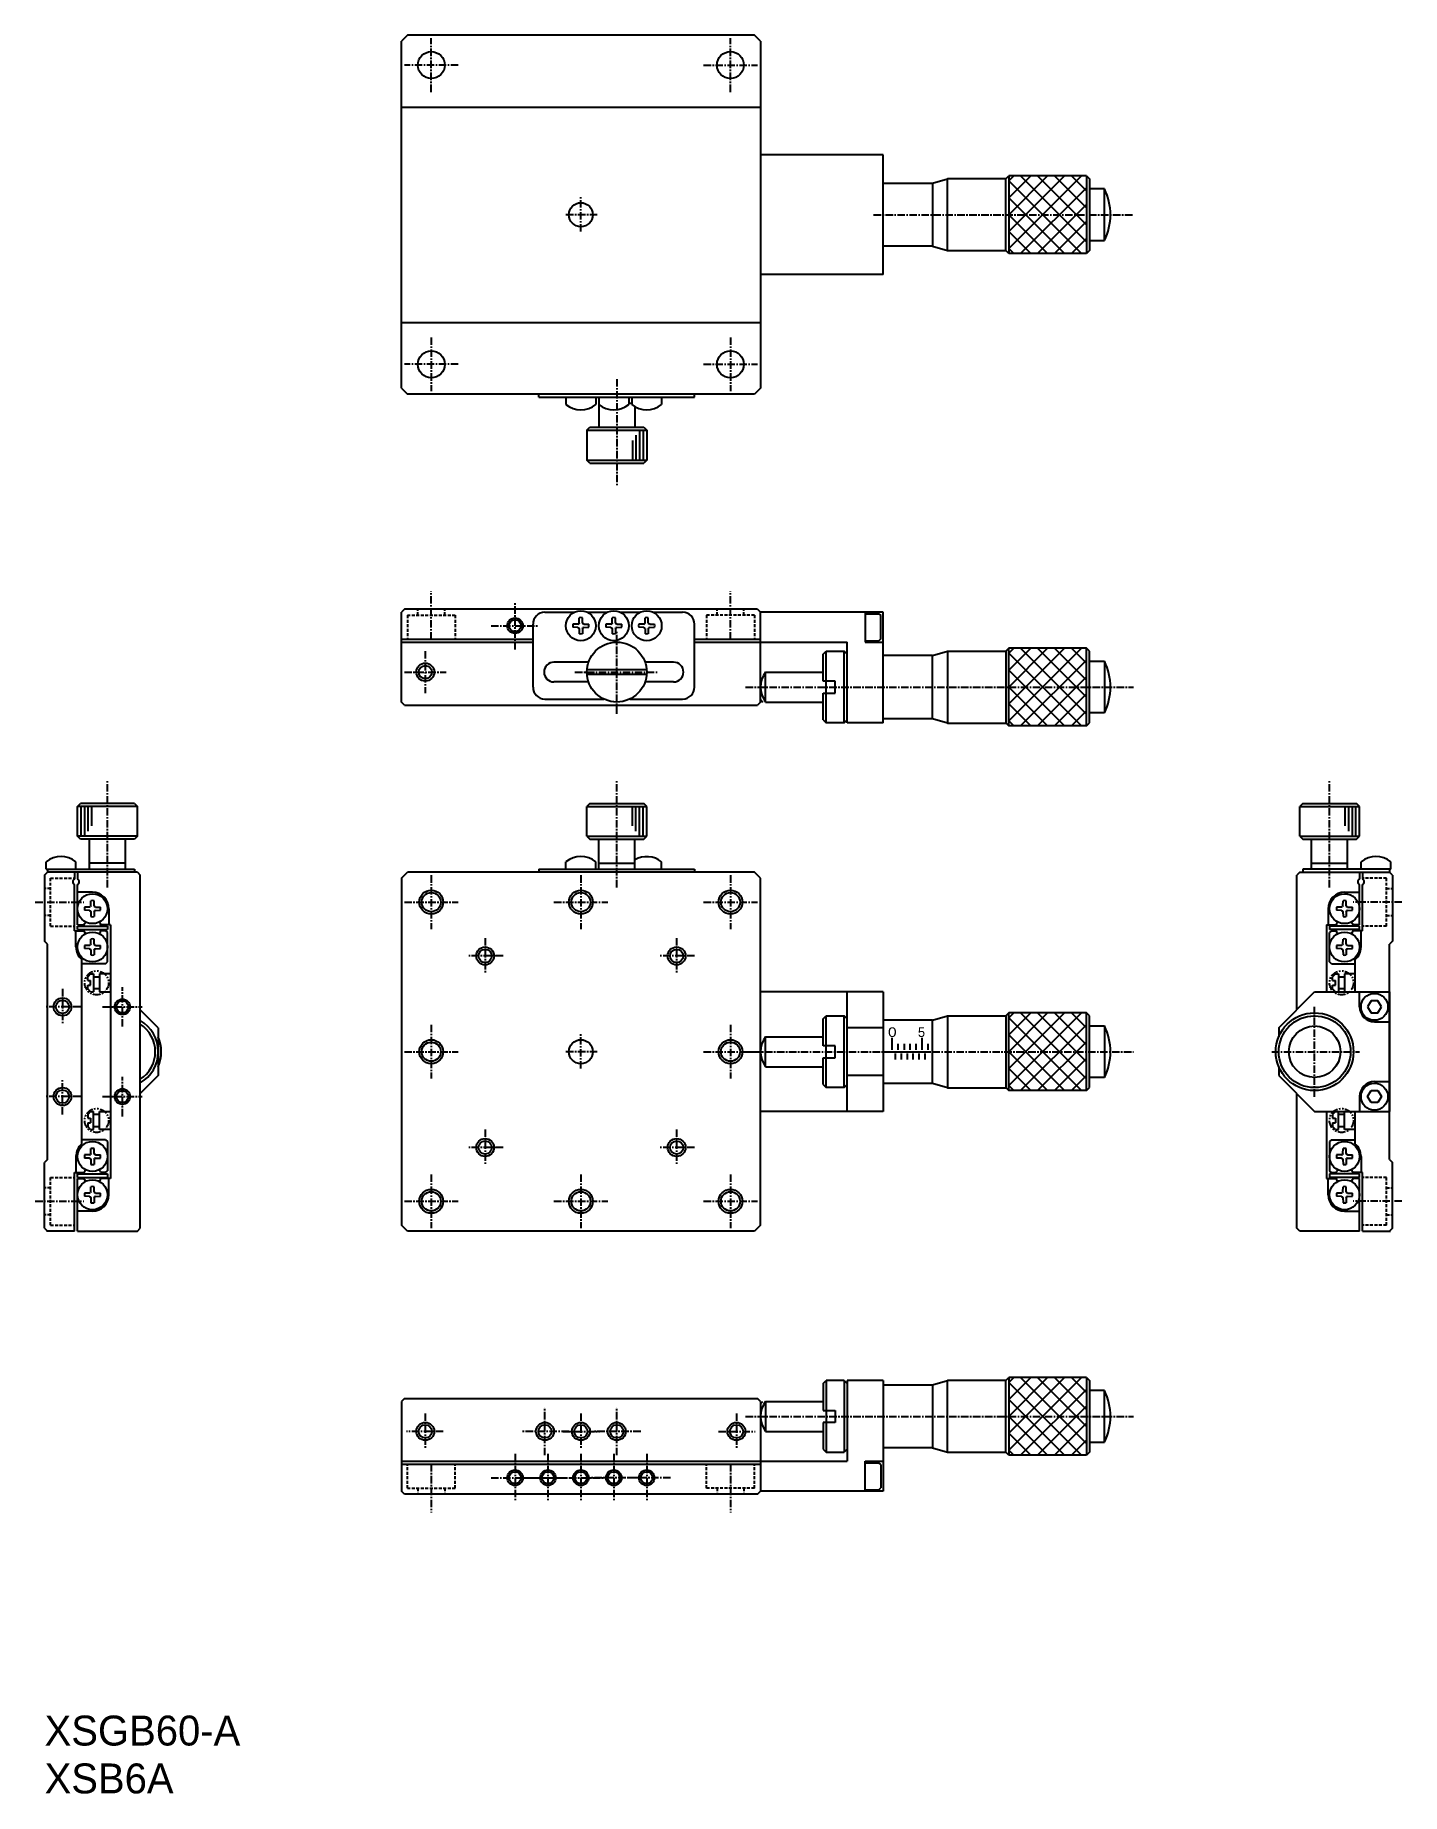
# Model space of a CAD drawing. Extents: x 74 to 302, y -32 to 262.
import ezdxf

# ---------------------------------------------------------------- set-up
doc = ezdxf.new("R2010")
doc.units = 0
for name, pattern in [('CENTER', [2, 1.25, -0.25, 0.25, -0.25]), ('DASHED', [0.75, 0.5, -0.25]), ('PHANTOM', [2.5, 1.25, -0.25, 0.25, -0.25, 0.25, -0.25])]:
    doc.linetypes.add(name, pattern=pattern)
doc.layers.get('0').update_dxf_attribs({"linetype": 'CONTINUOUS'})
doc.layers.add('CENTER', color=1, linetype='CENTER')

msp = doc.modelspace()

# ---------------------------------------------------------------- linework, layer by layer
at = {"color": 7, "linetype": 'CONTINUOUS'}
for p, q in [((136.26, 262.12), (135.26, 261.12)), ((194.26, 262.12), (136.26, 262.12)), ((195.26, 261.12), (194.26, 262.12)), ((135.26, 203.12), (135.26, 261.12)), ((195.26, 261.12), (195.26, 203.12)), ((135.26, 250.12), (195.26, 250.12)), ((215.76, 242.12), (195.26, 242.12)), ((215.76, 222.12), (215.76, 242.12)), ((224.01, 237.37), (226.51, 238.12)), ((226.51, 238.16), (236.26, 238.16)), ((226.51, 226.12), (226.51, 238.12)), ((236.26, 238.12), (236.76, 238.62)), ((236.26, 226.12), (236.26, 238.12)), ((249.76, 238.62), (236.76, 238.62)), ((236.76, 238.62), (236.76, 225.62)), ((249.76, 238.62), (250.26, 238.12)), ((249.76, 238.62), (249.76, 225.62)), ((250.26, 238.12), (250.26, 226.12)), ((215.76, 237.37), (224.01, 237.37)), ((224.01, 237.37), (224.01, 226.87)), ((252.76, 236.42), (250.26, 236.42)), ((252.76, 227.82), (252.76, 236.42)), ((224.01, 226.87), (215.76, 226.87)), ((224.01, 226.87), (226.51, 226.12)), ((250.26, 227.82), (252.76, 227.82)), ((226.51, 226.12), (236.26, 226.12)), ((236.76, 225.62), (236.26, 226.12)), ((249.76, 225.62), (236.76, 225.62)), ((250.26, 226.12), (249.76, 225.62)), ((215.76, 222.12), (195.26, 222.12)), ((135.26, 214.12), (195.26, 214.12)), ((135.26, 203.12), (136.26, 202.12)), ((195.26, 203.12), (194.26, 202.12)), ((194.26, 202.12), (136.26, 202.12)), ((158.26, 201.62), (158.26, 202.12)), ((158.26, 201.62), (184.26, 201.62)), ((162.76, 201.62), (162.76, 200.4)), ((167.76, 201.62), (167.76, 200.4)), ((168.26, 201.62), (168.26, 196.62)), ((168.26, 201.62), (168.26, 200.4)), ((173.26, 201.62), (173.26, 200.4)), ((173.26, 200.62), (173.76, 200.62)), ((173.76, 201.62), (173.76, 200.4)), ((174.26, 200.06), (174.26, 196.62)), ((178.76, 201.62), (178.76, 200.4)), ((184.26, 201.62), (184.26, 202.12)), ((166.26, 196.12), (166.76, 196.62)), ((166.26, 196.12), (166.26, 191.12)), ((166.26, 196.12), (176.26, 196.12)), ((166.76, 196.62), (175.76, 196.62)), ((175.76, 196.62), (176.26, 196.12)), ((176.26, 196.12), (176.26, 191.12)), ((166.76, 190.62), (166.26, 191.12)), ((166.26, 191.12), (176.26, 191.12)), ((176.26, 191.12), (175.76, 190.62)), ((166.76, 190.62), (175.76, 190.62)), ((135.76, 166.19), (135.26, 165.69)), ((135.26, 150.69), (135.26, 165.69)), ((194.76, 166.19), (135.76, 166.19)), ((159.26, 165.69), (164.17, 165.69)), ((164.98, 163.92), (165, 164.76)), ((165.53, 163.92), (165.52, 164.76)), ((166.35, 165.69), (169.67, 165.69)), ((170.48, 163.92), (170.5, 164.76)), ((171.03, 163.92), (171.02, 164.76)), ((171.85, 165.69), (175.17, 165.69)), ((175.98, 163.92), (176, 164.76)), ((176.53, 163.92), (176.52, 164.76)), ((177.35, 165.69), (182.26, 165.69)), ((194.76, 166.19), (195.26, 165.69)), ((195.26, 150.69), (195.26, 165.69)), ((215.76, 165.69), (195.26, 165.69)), ((212.76, 165.69), (212.76, 160.69)), ((212.76, 165.44), (215.06, 165.44)), ((215.06, 165.44), (215.36, 165.14)), ((215.36, 161.24), (215.36, 165.14)), ((215.76, 147.19), (215.76, 165.69)), ((157.26, 153.19), (157.26, 163.69)), ((164.76, 163.71), (163.93, 163.7)), ((164.76, 163.16), (163.93, 163.18)), ((164.76, 163.71), (164.92, 163.78)), ((164.76, 163.16), (164.92, 163.09)), ((164.98, 163.92), (164.92, 163.78)), ((164.98, 162.95), (164.92, 163.09)), ((164.98, 162.95), (165, 162.11)), ((165.53, 162.95), (165.52, 162.11)), ((165.53, 163.92), (165.59, 163.78)), ((165.53, 162.95), (165.59, 163.09)), ((165.76, 163.71), (165.59, 163.78)), ((165.76, 163.16), (165.59, 163.09)), ((165.76, 163.71), (166.58, 163.7)), ((165.76, 163.16), (166.58, 163.18)), ((170.26, 163.71), (169.43, 163.7)), ((170.26, 163.16), (169.43, 163.18)), ((170.26, 163.71), (170.42, 163.78)), ((170.26, 163.16), (170.42, 163.09)), ((170.48, 163.92), (170.42, 163.78)), ((170.48, 162.95), (170.42, 163.09)), ((170.48, 162.95), (170.5, 162.11)), ((171.03, 162.95), (171.02, 162.11)), ((171.03, 163.92), (171.09, 163.78)), ((171.03, 162.95), (171.09, 163.09)), ((171.26, 163.71), (171.09, 163.78)), ((171.26, 163.16), (171.09, 163.09)), ((171.26, 163.71), (172.08, 163.7)), ((171.26, 163.16), (172.08, 163.18)), ((175.76, 163.71), (174.93, 163.7)), ((175.76, 163.16), (174.93, 163.18)), ((175.76, 163.71), (175.92, 163.78)), ((175.76, 163.16), (175.92, 163.09)), ((175.98, 163.92), (175.92, 163.78)), ((175.98, 162.95), (175.92, 163.09)), ((175.98, 162.95), (176, 162.11)), ((176.53, 162.95), (176.52, 162.11)), ((176.53, 163.92), (176.59, 163.78)), ((176.53, 162.95), (176.59, 163.09)), ((176.76, 163.71), (176.59, 163.78)), ((176.76, 163.16), (176.59, 163.09)), ((176.76, 163.71), (177.58, 163.7)), ((176.76, 163.16), (177.58, 163.18)), ((184.26, 153.19), (184.26, 163.69)), ((135.26, 161.19), (157.26, 161.19)), ((135.26, 160.69), (157.26, 160.69)), ((184.26, 161.19), (195.26, 161.19)), ((184.26, 160.69), (195.26, 160.69)), ((195.26, 160.69), (209.76, 160.69)), ((205.76, 158.69), (206.26, 159.19)), ((206.26, 159.19), (209.26, 159.19)), ((206.26, 154.19), (206.26, 159.19)), ((209.76, 158.69), (209.26, 159.19)), ((209.26, 147.19), (209.26, 159.19)), ((209.76, 147.19), (209.76, 160.69)), ((212.76, 160.94), (215.06, 160.94)), ((212.76, 160.69), (215.76, 160.69)), ((215.36, 161.24), (215.06, 160.94)), ((224.01, 158.44), (226.51, 159.19)), ((226.51, 159.19), (226.51, 147.19)), ((226.51, 159.19), (236.26, 159.19)), ((236.76, 159.69), (236.26, 159.19)), ((236.26, 159.19), (236.26, 147.19)), ((249.76, 159.69), (236.76, 159.69)), ((236.76, 146.69), (236.76, 159.69)), ((250.26, 159.19), (249.76, 159.69)), ((249.76, 146.69), (249.76, 159.69)), ((250.26, 147.19), (250.26, 159.19)), ((166.61, 157.34), (160.76, 157.34)), ((176.24, 156.09), (166.27, 156.09)), ((180.76, 157.34), (175.9, 157.34)), ((205.76, 154.19), (205.76, 158.69)), ((224.01, 158.44), (215.76, 158.44)), ((224.01, 147.94), (224.01, 158.44)), ((250.26, 157.49), (252.76, 157.49)), ((252.76, 157.49), (252.76, 148.89)), ((166.47, 154.04), (160.76, 154.04)), ((176.24, 155.29), (166.27, 155.29)), ((180.76, 154.04), (176.04, 154.04)), ((196.14, 155.69), (205.76, 155.69)), ((196.14, 150.69), (196.14, 155.69)), ((207.76, 154.19), (205.76, 154.19)), ((206.26, 152.19), (206.26, 154.19)), ((207.76, 152.19), (207.76, 154.19)), ((135.76, 150.19), (135.26, 150.69)), ((135.76, 150.19), (194.76, 150.19)), ((159.26, 151.19), (169.08, 151.19)), ((173.44, 151.19), (182.26, 151.19)), ((195.26, 150.69), (194.76, 150.19)), ((195.26, 151.11), (195.68, 150.69)), ((196.14, 150.69), (205.76, 150.69)), ((205.76, 152.19), (207.76, 152.19)), ((205.76, 147.69), (205.76, 152.19)), ((206.26, 147.19), (206.26, 152.19)), ((205.76, 147.69), (206.26, 147.19)), ((209.26, 147.19), (206.26, 147.19)), ((209.26, 147.19), (209.76, 147.69)), ((215.76, 147.19), (209.76, 147.19)), ((215.76, 147.94), (224.01, 147.94)), ((224.01, 147.94), (226.51, 147.19)), ((226.51, 147.15), (236.26, 147.15)), ((236.26, 147.19), (236.76, 146.69)), ((249.76, 146.69), (250.26, 147.19)), ((252.76, 148.89), (250.26, 148.89)), ((249.76, 146.69), (236.76, 146.69)), ((81.14, 133.25), (81.64, 133.75)), ((81.14, 128.25), (81.14, 133.25)), ((91.14, 133.25), (81.14, 133.25)), ((90.64, 133.75), (81.64, 133.75)), ((90.64, 133.75), (91.14, 133.25)), ((91.14, 128.25), (91.14, 133.25)), ((166.76, 133.75), (166.26, 133.25)), ((166.26, 128.25), (166.26, 133.25)), ((166.26, 133.25), (176.26, 133.25)), ((166.76, 133.75), (175.76, 133.75)), ((176.26, 133.25), (175.76, 133.75)), ((176.26, 128.25), (176.26, 133.25)), ((285.88, 133.75), (285.38, 133.25)), ((285.38, 128.25), (285.38, 133.25)), ((285.38, 133.25), (295.38, 133.25)), ((285.88, 133.75), (294.88, 133.75)), ((295.38, 133.25), (294.88, 133.75)), ((295.38, 128.25), (295.38, 133.25)), ((81.64, 127.75), (81.14, 128.25)), ((91.14, 128.25), (81.14, 128.25)), ((90.64, 127.75), (81.64, 127.75)), ((83.14, 122.75), (83.14, 127.75)), ((89.14, 122.75), (89.14, 127.75)), ((91.14, 128.25), (90.64, 127.75)), ((166.26, 128.25), (166.76, 127.75)), ((166.26, 128.25), (176.26, 128.25)), ((166.76, 127.75), (175.76, 127.75)), ((168.26, 122.75), (168.26, 127.75)), ((174.26, 122.75), (174.26, 127.75)), ((175.76, 127.75), (176.26, 128.25)), ((285.38, 128.25), (285.88, 127.75)), ((285.38, 128.25), (295.38, 128.25)), ((285.88, 127.75), (294.88, 127.75)), ((287.38, 122.75), (287.38, 127.75)), ((293.38, 122.75), (293.38, 127.75)), ((294.88, 127.75), (295.38, 128.25)), ((75.89, 122.75), (75.89, 123.97)), ((80.89, 122.75), (80.89, 123.97)), ((89.14, 123.75), (83.14, 123.75)), ((162.76, 122.75), (162.76, 123.97)), ((167.76, 122.75), (167.76, 123.97)), ((168.26, 123.75), (174.26, 123.75)), ((178.76, 122.75), (178.76, 123.97)), ((287.38, 123.75), (293.38, 123.75)), ((295.63, 122.75), (295.63, 123.97)), ((300.63, 122.75), (300.63, 123.97)), ((75.64, 121.75), (76.14, 122.25)), ((75.64, 121.75), (75.64, 110.75)), ((75.89, 122.75), (90.64, 122.75)), ((76.14, 122.75), (76.14, 122.25)), ((91.14, 122.25), (76.14, 122.25)), ((80.64, 122.25), (80.64, 121.11)), ((81.14, 122.25), (81.14, 121.11)), ((90.64, 122.75), (90.64, 122.25)), ((91.14, 122.25), (91.64, 121.75)), ((91.64, 62.75), (91.64, 121.75)), ((135.26, 121.25), (136.26, 122.25)), ((135.26, 121.25), (135.26, 63.25)), ((194.26, 122.25), (136.26, 122.25)), ((158.26, 122.75), (158.26, 122.25)), ((158.26, 122.75), (184.26, 122.75)), ((184.26, 122.75), (184.26, 122.25)), ((195.26, 121.25), (194.26, 122.25)), ((195.26, 63.25), (195.26, 121.25)), ((285.38, 122.25), (284.88, 121.75)), ((284.88, 99.25), (284.88, 121.75)), ((285.38, 122.25), (300.38, 122.25)), ((300.63, 122.75), (285.88, 122.75)), ((285.88, 122.75), (285.88, 122.25)), ((295.38, 122.25), (295.38, 121.11)), ((295.88, 122.25), (295.88, 121.11)), ((300.38, 122.75), (300.38, 122.25)), ((300.88, 121.75), (300.38, 122.25)), ((300.88, 121.75), (300.88, 110.75)), ((80.64, 112.45), (80.64, 120.19)), ((81.14, 113.45), (81.14, 120.19)), ((83.64, 118.9), (81.14, 118.9)), ((292.88, 118.9), (295.38, 118.9)), ((295.38, 113.45), (295.38, 120.19)), ((295.88, 112.45), (295.88, 120.19)), ((83.14, 116.42), (82.32, 116.41)), ((83.14, 115.87), (82.32, 115.89)), ((83.14, 116.42), (83.31, 116.5)), ((83.14, 115.87), (83.31, 115.8)), ((83.37, 116.63), (83.31, 116.5)), ((83.37, 115.67), (83.31, 115.8)), ((83.37, 116.63), (83.38, 117.47)), ((83.37, 115.67), (83.38, 114.82)), ((83.92, 116.63), (83.9, 117.47)), ((83.92, 115.67), (83.9, 114.82)), ((83.92, 116.63), (83.98, 116.5)), ((83.92, 115.67), (83.98, 115.8)), ((84.14, 116.42), (83.98, 116.5)), ((84.14, 115.87), (83.98, 115.8)), ((84.14, 116.42), (84.97, 116.41)), ((84.14, 115.87), (84.97, 115.89)), ((86.39, 116.15), (86.39, 113.45)), ((290.13, 116.15), (290.13, 113.45)), ((292.38, 116.42), (291.55, 116.41)), ((292.38, 115.87), (291.55, 115.89)), ((292.38, 116.42), (292.54, 116.5)), ((292.38, 115.87), (292.54, 115.8)), ((292.6, 116.63), (292.54, 116.5)), ((292.6, 115.67), (292.54, 115.8)), ((292.6, 116.63), (292.62, 117.47)), ((292.6, 115.67), (292.62, 114.82)), ((293.15, 116.63), (293.14, 117.47)), ((293.15, 115.67), (293.14, 114.82)), ((293.15, 116.63), (293.21, 116.5)), ((293.15, 115.67), (293.21, 115.8)), ((293.38, 116.42), (293.21, 116.5)), ((293.38, 115.87), (293.21, 115.8)), ((293.38, 116.42), (294.2, 116.41)), ((293.38, 115.87), (294.2, 115.89)), ((80.64, 112.45), (82.23, 112.45)), ((80.89, 109.75), (80.89, 112.45)), ((81.14, 113.45), (82.23, 113.45)), ((81.14, 113.25), (86.14, 113.25)), ((81.14, 112.65), (81.14, 113.25)), ((81.14, 112.65), (86.14, 112.65)), ((86.64, 113.45), (85.06, 113.45)), ((85.84, 112.45), (85.06, 112.45)), ((85.84, 112.45), (86.14, 112.15)), ((86.14, 113.25), (86.14, 112.65)), ((86.14, 107.25), (86.14, 112.15)), ((86.64, 113.45), (86.64, 71.05)), ((289.88, 113.45), (291.46, 113.45)), ((289.88, 113.45), (289.88, 102.25)), ((295.38, 113.25), (290.38, 113.25)), ((290.38, 113.25), (290.38, 112.65)), ((295.38, 112.65), (290.38, 112.65)), ((290.68, 112.45), (290.38, 112.15)), ((290.38, 107.25), (290.38, 112.15)), ((290.68, 112.45), (291.46, 112.45)), ((295.38, 113.45), (294.29, 113.45)), ((295.88, 112.45), (294.29, 112.45)), ((295.38, 112.65), (295.38, 113.25)), ((295.63, 109.75), (295.63, 112.45)), ((76.14, 110.25), (75.64, 110.75)), ((76.14, 74.25), (76.14, 110.25)), ((83.14, 110.02), (82.32, 110.01)), ((83.14, 109.47), (82.32, 109.49)), ((83.14, 110.02), (83.31, 110.1)), ((83.14, 109.47), (83.31, 109.4)), ((83.37, 110.23), (83.31, 110.1)), ((83.37, 109.27), (83.31, 109.4)), ((83.37, 110.23), (83.38, 111.07)), ((83.37, 109.27), (83.38, 108.42)), ((83.92, 110.23), (83.9, 111.07)), ((83.92, 109.27), (83.9, 108.42)), ((83.92, 110.23), (83.98, 110.1)), ((83.92, 109.27), (83.98, 109.4)), ((84.14, 110.02), (83.98, 110.1)), ((84.14, 109.47), (83.98, 109.4)), ((84.14, 110.02), (84.97, 110.01)), ((84.14, 109.47), (84.97, 109.49)), ((292.38, 110.02), (291.55, 110.01)), ((292.38, 109.47), (291.55, 109.49)), ((292.38, 110.02), (292.54, 110.1)), ((292.38, 109.47), (292.54, 109.4)), ((292.6, 110.23), (292.54, 110.1)), ((292.6, 109.27), (292.54, 109.4)), ((292.6, 110.23), (292.62, 111.07)), ((292.6, 109.27), (292.62, 108.42)), ((293.15, 110.23), (293.14, 111.07)), ((293.15, 109.27), (293.14, 108.42)), ((293.15, 110.23), (293.21, 110.1)), ((293.15, 109.27), (293.21, 109.4)), ((293.38, 110.02), (293.21, 110.1)), ((293.38, 109.47), (293.21, 109.4)), ((293.38, 110.02), (294.2, 110.01)), ((293.38, 109.47), (294.2, 109.49)), ((300.88, 110.75), (300.38, 110.25)), ((300.38, 74.25), (300.38, 110.25)), ((81.84, 76.83), (81.84, 107.67)), ((85.84, 106.95), (81.84, 106.95)), ((85.84, 106.95), (86.14, 107.25)), ((290.68, 106.95), (290.38, 107.25)), ((290.68, 106.95), (294.68, 106.95)), ((294.68, 102.25), (294.68, 107.67)), ((83.34, 105.25), (82.84, 104.75)), ((82.84, 104.15), (82.84, 104.75)), ((82.84, 104.15), (83.34, 104.15)), ((82.84, 103.35), (83.34, 103.35)), ((82.84, 102.75), (82.84, 103.35)), ((83.34, 105.25), (83.84, 105.25)), ((83.34, 103.35), (83.34, 104.15)), ((83.84, 105.25), (83.84, 102.25)), ((83.84, 104.75), (84.84, 104.75)), ((86.64, 105.25), (84.84, 105.25)), ((84.84, 105.25), (84.84, 102.25)), ((291.38, 105.25), (290.88, 104.75)), ((290.88, 104.15), (290.88, 104.75)), ((290.88, 104.15), (291.38, 104.15)), ((290.88, 103.35), (291.38, 103.35)), ((290.88, 102.75), (290.88, 103.35)), ((291.38, 105.25), (291.88, 105.25)), ((291.38, 103.35), (291.38, 104.15)), ((291.88, 105.25), (291.88, 102.25)), ((291.88, 104.75), (292.88, 104.75)), ((294.68, 105.25), (292.88, 105.25)), ((292.88, 105.25), (292.88, 102.25)), ((83.34, 102.25), (82.84, 102.75)), ((83.34, 102.25), (83.84, 102.25)), ((84.84, 102.75), (83.84, 102.75)), ((84.84, 102.25), (86.64, 102.25)), ((215.76, 102.25), (195.26, 102.25)), ((209.76, 82.25), (209.76, 102.25)), ((215.76, 102.25), (215.76, 82.25)), ((281.88, 96.25), (287.88, 102.25)), ((287.88, 102.25), (300.38, 102.25)), ((291.38, 102.25), (290.88, 102.75)), ((291.38, 102.25), (291.88, 102.25)), ((292.88, 102.75), (291.88, 102.75)), ((292.88, 102.25), (294.68, 102.25)), ((295.38, 99.75), (295.38, 102.25)), ((297.3, 100.75), (296.72, 99.75)), ((298.45, 100.75), (297.3, 100.75)), ((299.03, 99.75), (298.45, 100.75)), ((300.38, 102.25), (300.38, 82.25)), ((94.64, 96.25), (91.64, 99.25)), ((205.76, 97.75), (206.26, 98.25)), ((205.76, 93.25), (205.76, 97.75)), ((206.26, 98.25), (209.26, 98.25)), ((206.26, 93.25), (206.26, 98.25)), ((209.76, 97.75), (209.26, 98.25)), ((209.26, 86.25), (209.26, 98.25)), ((224.01, 97.5), (215.76, 97.5)), ((224.01, 97.5), (226.51, 98.25)), ((224.01, 87), (224.01, 97.5)), ((226.51, 98.25), (226.51, 86.25)), ((226.51, 98.25), (236.26, 98.25)), ((236.76, 98.75), (236.26, 98.25)), ((236.26, 98.25), (236.26, 86.25)), ((249.76, 98.75), (236.76, 98.75)), ((236.76, 85.75), (236.76, 98.75)), ((250.26, 98.25), (249.76, 98.75)), ((249.76, 85.75), (249.76, 98.75)), ((250.26, 86.25), (250.26, 98.25)), ((296.72, 99.75), (297.3, 98.75)), ((297.3, 98.75), (298.45, 98.75)), ((297.88, 97.25), (300.38, 97.25)), ((298.45, 98.75), (299.03, 99.75)), ((94.64, 96.25), (94.64, 88.25)), ((196.14, 94.75), (205.76, 94.75)), ((196.14, 89.75), (196.14, 94.75)), ((215.76, 96.25), (209.76, 96.25)), ((250.26, 96.55), (252.76, 96.55)), ((252.76, 96.55), (252.76, 87.95)), ((281.88, 96.25), (281.88, 94.75)), ((207.76, 93.25), (205.76, 93.25)), ((205.76, 91.25), (207.76, 91.25)), ((205.76, 86.75), (205.76, 91.25)), ((206.26, 91.25), (206.26, 93.25)), ((206.26, 86.25), (206.26, 91.25)), ((207.76, 91.25), (207.76, 93.25)), ((94.64, 88.25), (91.64, 85.25)), ((196.14, 89.75), (205.76, 89.75)), ((215.76, 88.25), (209.76, 88.25)), ((281.88, 89.75), (281.88, 88.25)), ((281.88, 88.25), (287.88, 82.25)), ((205.76, 86.75), (206.26, 86.25)), ((209.26, 86.25), (206.26, 86.25)), ((209.26, 86.25), (209.76, 86.75)), ((215.76, 87), (224.01, 87)), ((224.01, 87), (226.51, 86.25)), ((226.51, 86.21), (236.26, 86.21)), ((236.26, 86.25), (236.76, 85.75)), ((249.76, 85.75), (236.76, 85.75)), ((249.76, 85.75), (250.26, 86.25)), ((252.76, 87.95), (250.26, 87.95)), ((284.88, 62.75), (284.88, 85.25)), ((296.72, 84.75), (297.3, 85.75)), ((297.3, 85.75), (298.45, 85.75)), ((297.88, 87.25), (300.38, 87.25)), ((298.45, 85.75), (299.03, 84.75)), ((295.38, 84.75), (295.38, 82.25)), ((297.3, 83.75), (296.72, 84.75)), ((298.45, 83.75), (297.3, 83.75)), ((299.03, 84.75), (298.45, 83.75)), ((83.34, 82.25), (82.84, 81.75)), ((82.84, 81.75), (82.84, 81.15)), ((82.84, 81.15), (83.34, 81.15)), ((82.84, 80.35), (83.34, 80.35)), ((82.84, 80.35), (82.84, 79.75)), ((83.34, 79.25), (82.84, 79.75)), ((83.34, 82.25), (83.84, 82.25)), ((83.34, 81.15), (83.34, 80.35)), ((83.84, 79.25), (83.84, 82.25)), ((84.84, 81.75), (83.84, 81.75)), ((83.84, 79.75), (84.84, 79.75)), ((84.84, 82.25), (86.64, 82.25)), ((84.84, 79.25), (84.84, 82.25)), ((215.76, 82.25), (195.26, 82.25)), ((287.88, 82.25), (300.38, 82.25)), ((289.88, 82.25), (289.88, 71.05)), ((291.38, 82.25), (290.88, 81.75)), ((290.88, 81.75), (290.88, 81.15)), ((290.88, 81.15), (291.38, 81.15)), ((290.88, 80.35), (291.38, 80.35)), ((290.88, 80.35), (290.88, 79.75)), ((291.38, 79.25), (290.88, 79.75)), ((291.38, 82.25), (291.88, 82.25)), ((291.38, 81.15), (291.38, 80.35)), ((291.88, 79.25), (291.88, 82.25)), ((292.88, 81.75), (291.88, 81.75)), ((291.88, 79.75), (292.88, 79.75)), ((292.88, 82.25), (294.68, 82.25)), ((292.88, 79.25), (292.88, 82.25)), ((294.68, 76.83), (294.68, 82.25)), ((85.84, 77.55), (81.84, 77.55)), ((83.34, 79.25), (83.84, 79.25)), ((86.64, 79.25), (84.84, 79.25)), ((85.84, 77.55), (86.14, 77.25)), ((86.14, 77.25), (86.14, 72.35)), ((290.68, 77.55), (290.38, 77.25)), ((290.38, 77.25), (290.38, 72.35)), ((290.68, 77.55), (294.68, 77.55)), ((291.38, 79.25), (291.88, 79.25)), ((294.68, 79.25), (292.88, 79.25)), ((76.14, 74.25), (75.64, 73.75)), ((75.64, 62.75), (75.64, 73.75)), ((80.89, 74.75), (80.89, 72.05)), ((83.14, 75.02), (82.32, 75.01)), ((83.14, 74.47), (82.32, 74.49)), ((83.14, 75.02), (83.31, 75.1)), ((83.14, 74.47), (83.31, 74.4)), ((83.37, 75.23), (83.31, 75.1)), ((83.37, 74.27), (83.31, 74.4)), ((83.37, 75.23), (83.38, 76.07)), ((83.37, 74.27), (83.38, 73.42)), ((83.92, 75.23), (83.9, 76.07)), ((83.92, 74.27), (83.9, 73.42)), ((83.92, 75.23), (83.98, 75.1)), ((83.92, 74.27), (83.98, 74.4)), ((84.14, 75.02), (83.98, 75.1)), ((84.14, 74.47), (83.98, 74.4)), ((84.14, 75.02), (84.97, 75.01)), ((84.14, 74.47), (84.97, 74.49)), ((292.38, 75.02), (291.55, 75.01)), ((292.38, 74.47), (291.55, 74.49)), ((292.38, 75.02), (292.54, 75.1)), ((292.38, 74.47), (292.54, 74.4)), ((292.6, 75.23), (292.54, 75.1)), ((292.6, 74.27), (292.54, 74.4)), ((292.6, 75.23), (292.62, 76.07)), ((292.6, 74.27), (292.62, 73.42)), ((293.15, 75.23), (293.14, 76.07)), ((293.15, 74.27), (293.14, 73.42)), ((293.15, 75.23), (293.21, 75.1)), ((293.15, 74.27), (293.21, 74.4)), ((293.38, 75.02), (293.21, 75.1)), ((293.38, 74.47), (293.21, 74.4)), ((293.38, 75.02), (294.2, 75.01)), ((293.38, 74.47), (294.2, 74.49)), ((295.63, 74.75), (295.63, 72.05)), ((300.38, 74.25), (300.88, 73.75)), ((300.88, 62.75), (300.88, 73.75)), ((80.64, 62.25), (80.64, 72.05)), ((80.64, 72.05), (82.23, 72.05)), ((81.14, 71.85), (86.14, 71.85)), ((81.14, 71.25), (81.14, 71.85)), ((81.14, 71.25), (86.14, 71.25)), ((81.14, 62.25), (81.14, 71.05)), ((81.14, 71.05), (82.23, 71.05)), ((85.84, 72.05), (85.06, 72.05)), ((86.64, 71.05), (85.06, 71.05)), ((85.84, 72.05), (86.14, 72.35)), ((86.14, 71.85), (86.14, 71.25)), ((86.39, 68.35), (86.39, 71.05)), ((289.88, 71.05), (291.46, 71.05)), ((290.13, 68.35), (290.13, 71.05)), ((290.68, 72.05), (290.38, 72.35)), ((295.38, 71.85), (290.38, 71.85)), ((290.38, 71.85), (290.38, 71.25)), ((295.38, 71.25), (290.38, 71.25)), ((290.68, 72.05), (291.46, 72.05)), ((295.88, 72.05), (294.29, 72.05)), ((295.38, 71.05), (294.29, 71.05)), ((295.38, 71.25), (295.38, 71.85)), ((295.38, 62.25), (295.38, 71.05)), ((295.88, 62.25), (295.88, 72.05)), ((83.14, 68.62), (82.32, 68.61)), ((83.14, 68.07), (82.32, 68.09)), ((83.14, 68.62), (83.31, 68.7)), ((83.14, 68.07), (83.31, 68)), ((83.37, 68.83), (83.31, 68.7)), ((83.37, 67.87), (83.31, 68)), ((83.37, 68.83), (83.38, 69.67)), ((83.37, 67.87), (83.38, 67.02)), ((83.92, 68.83), (83.9, 69.67)), ((83.92, 67.87), (83.9, 67.02)), ((83.92, 68.83), (83.98, 68.7)), ((83.92, 67.87), (83.98, 68)), ((84.14, 68.62), (83.98, 68.7)), ((84.14, 68.07), (83.98, 68)), ((84.14, 68.62), (84.97, 68.61)), ((84.14, 68.07), (84.97, 68.09)), ((292.38, 68.62), (291.55, 68.61)), ((292.38, 68.07), (291.55, 68.09)), ((292.38, 68.62), (292.54, 68.7)), ((292.38, 68.07), (292.54, 68)), ((292.6, 68.83), (292.54, 68.7)), ((292.6, 67.87), (292.54, 68)), ((292.6, 68.83), (292.62, 69.67)), ((292.6, 67.87), (292.62, 67.02)), ((293.15, 68.83), (293.14, 69.67)), ((293.15, 67.87), (293.14, 67.02)), ((293.15, 68.83), (293.21, 68.7)), ((293.15, 67.87), (293.21, 68)), ((293.38, 68.62), (293.21, 68.7)), ((293.38, 68.07), (293.21, 68)), ((293.38, 68.62), (294.2, 68.61)), ((293.38, 68.07), (294.2, 68.09)), ((83.64, 65.6), (81.14, 65.6)), ((292.88, 65.6), (295.38, 65.6)), ((75.64, 62.75), (76.14, 62.25)), ((80.64, 62.25), (75.94, 62.25)), ((81.14, 62.25), (91.14, 62.25)), ((91.14, 62.25), (91.64, 62.75)), ((136.26, 62.25), (135.26, 63.25)), ((194.26, 62.25), (136.26, 62.25)), ((195.26, 63.25), (194.26, 62.25)), ((285.38, 62.25), (284.88, 62.75)), ((295.38, 62.25), (285.38, 62.25)), ((295.88, 62.25), (300.58, 62.25)), ((300.88, 62.75), (300.38, 62.25)), ((205.76, 36.81), (206.26, 37.31)), ((205.76, 36.81), (205.76, 32.31)), ((209.26, 37.31), (206.26, 37.31)), ((206.26, 37.31), (206.26, 32.31)), ((209.26, 37.31), (209.76, 36.81)), ((209.26, 37.31), (209.26, 25.31)), ((215.76, 37.31), (209.76, 37.31)), ((209.76, 37.31), (209.76, 23.81)), ((215.76, 37.31), (215.76, 18.81)), ((215.76, 36.56), (224.01, 36.56)), ((224.01, 36.56), (226.51, 37.31)), ((224.01, 36.56), (224.01, 26.06)), ((226.51, 37.34), (236.26, 37.34)), ((226.51, 25.31), (226.51, 37.31)), ((236.26, 37.31), (236.76, 37.81)), ((236.26, 25.31), (236.26, 37.31)), ((249.76, 37.81), (236.76, 37.81)), ((236.76, 37.81), (236.76, 24.81)), ((249.76, 37.81), (250.26, 37.31)), ((249.76, 37.81), (249.76, 24.81)), ((250.26, 37.31), (250.26, 25.31)), ((252.76, 35.61), (250.26, 35.61)), ((252.76, 27.01), (252.76, 35.61)), ((135.76, 34.31), (135.26, 33.81)), ((135.26, 33.81), (135.26, 18.81)), ((135.76, 34.31), (194.76, 34.31)), ((195.26, 33.81), (194.76, 34.31)), ((195.26, 33.39), (195.68, 33.81)), ((195.26, 33.81), (195.26, 18.81)), ((196.14, 33.81), (205.76, 33.81)), ((196.14, 33.81), (196.14, 28.81)), ((205.76, 32.31), (207.76, 32.31)), ((207.76, 30.31), (205.76, 30.31)), ((205.76, 30.31), (205.76, 25.81)), ((206.26, 32.31), (206.26, 30.31)), ((206.26, 30.31), (206.26, 25.31)), ((207.76, 32.31), (207.76, 30.31)), ((196.14, 28.81), (205.76, 28.81)), ((250.26, 27.01), (252.76, 27.01)), ((135.26, 23.81), (195.26, 23.81)), ((195.26, 23.81), (209.76, 23.81)), ((205.76, 25.81), (206.26, 25.31)), ((206.26, 25.31), (209.26, 25.31)), ((209.76, 25.81), (209.26, 25.31)), ((212.76, 18.81), (212.76, 23.81)), ((212.76, 23.81), (215.76, 23.81)), ((212.76, 23.56), (215.06, 23.56)), ((215.36, 23.26), (215.06, 23.56)), ((224.01, 26.06), (215.76, 26.06)), ((224.01, 26.06), (226.51, 25.31)), ((226.51, 25.31), (236.26, 25.31)), ((236.76, 24.81), (236.26, 25.31)), ((249.76, 24.81), (236.76, 24.81)), ((250.26, 25.31), (249.76, 24.81)), ((135.26, 23.31), (195.26, 23.31)), ((215.36, 23.26), (215.36, 19.36)), ((135.76, 18.31), (135.26, 18.81)), ((194.76, 18.31), (135.76, 18.31)), ((194.76, 18.31), (195.26, 18.81)), ((215.76, 18.81), (195.26, 18.81)), ((212.76, 19.06), (215.06, 19.06)), ((215.06, 19.06), (215.36, 19.36))]:
    msp.add_line(p, q, dxfattribs=at)
at = {"color": 3, "linetype": 'CONTINUOUS'}
for p, q in [((248.92, 238.62), (236.76, 226.47)), ((246.09, 238.62), (236.76, 229.3)), ((243.26, 238.62), (236.76, 232.12)), ((240.43, 238.62), (236.76, 234.95)), ((237.6, 238.62), (236.76, 237.78)), ((238.74, 238.62), (249.76, 227.61)), ((241.57, 238.62), (249.76, 230.44)), ((244.4, 238.62), (249.76, 233.27)), ((247.23, 238.62), (249.76, 236.09)), ((236.76, 237.78), (248.92, 225.62)), ((249.76, 236.64), (238.74, 225.62)), ((236.76, 234.95), (246.09, 225.62)), ((249.76, 233.81), (241.57, 225.62)), ((236.76, 232.12), (243.26, 225.62)), ((236.76, 229.3), (240.43, 225.62)), ((249.76, 230.98), (244.4, 225.62)), ((236.76, 226.47), (237.6, 225.62)), ((249.76, 228.15), (247.23, 225.62)), ((173.86, 194.39), (173.86, 191.12)), ((174.46, 195.26), (174.46, 191.12)), ((175.06, 196.12), (175.06, 191.12)), ((175.66, 196.12), (175.66, 191.12)), ((236.76, 147.53), (248.92, 159.69)), ((236.76, 150.36), (246.09, 159.69)), ((236.76, 153.19), (243.26, 159.69)), ((236.76, 156.01), (240.43, 159.69)), ((236.76, 158.84), (237.6, 159.69)), ((248.92, 146.69), (236.76, 158.84)), ((249.76, 148.67), (238.74, 159.69)), ((249.76, 151.5), (241.57, 159.69)), ((249.76, 154.33), (244.4, 159.69)), ((249.76, 157.16), (247.23, 159.69)), ((246.09, 146.69), (236.76, 156.01)), ((238.74, 146.69), (249.76, 157.7)), ((243.26, 146.69), (236.76, 153.19)), ((241.57, 146.69), (249.76, 154.87)), ((240.43, 146.69), (236.76, 150.36)), ((244.4, 146.69), (249.76, 152.04)), ((237.6, 146.69), (236.76, 147.53)), ((247.23, 146.69), (249.76, 149.21)), ((81.74, 128.25), (81.74, 133.25)), ((82.34, 128.25), (82.34, 133.25)), ((82.94, 129.11), (82.94, 133.25)), ((83.54, 129.98), (83.54, 133.25)), ((173.86, 129.98), (173.86, 133.25)), ((174.46, 129.11), (174.46, 133.25)), ((175.06, 128.25), (175.06, 133.25)), ((175.66, 128.25), (175.66, 133.25)), ((292.98, 129.98), (292.98, 133.25)), ((293.58, 129.11), (293.58, 133.25)), ((294.18, 128.25), (294.18, 133.25)), ((294.78, 128.25), (294.78, 133.25)), ((236.76, 86.59), (248.92, 98.75)), ((236.76, 89.42), (246.09, 98.75)), ((236.76, 92.25), (243.26, 98.75)), ((236.76, 95.08), (240.43, 98.75)), ((236.76, 97.9), (237.6, 98.75)), ((248.92, 85.75), (236.76, 97.9)), ((249.76, 87.73), (238.74, 98.75)), ((249.76, 90.56), (241.57, 98.75)), ((249.76, 93.39), (244.4, 98.75)), ((249.76, 96.22), (247.23, 98.75)), ((246.09, 85.75), (236.76, 95.08)), ((238.74, 85.75), (249.76, 96.76)), ((243.26, 85.75), (236.76, 92.25)), ((241.57, 85.75), (249.76, 93.93)), ((244.4, 85.75), (249.76, 91.11)), ((240.43, 85.75), (236.76, 89.42)), ((247.23, 85.75), (249.76, 88.28)), ((237.6, 85.75), (236.76, 86.59)), ((248.92, 37.81), (236.76, 25.65)), ((246.09, 37.81), (236.76, 28.48)), ((243.26, 37.81), (236.76, 31.31)), ((240.43, 37.81), (236.76, 34.14)), ((237.6, 37.81), (236.76, 36.97)), ((236.76, 36.97), (248.92, 24.81)), ((238.74, 37.81), (249.76, 26.79)), ((249.76, 35.82), (238.74, 24.81)), ((241.57, 37.81), (249.76, 29.62)), ((244.4, 37.81), (249.76, 32.45)), ((247.23, 37.81), (249.76, 35.28)), ((236.76, 34.14), (246.09, 24.81)), ((249.76, 33), (241.57, 24.81)), ((236.76, 31.31), (243.26, 24.81)), ((249.76, 30.17), (244.4, 24.81)), ((236.76, 28.48), (240.43, 24.81)), ((249.76, 27.34), (247.23, 24.81)), ((236.76, 25.65), (237.6, 24.81))]:
    msp.add_line(p, q, dxfattribs=at)
at = {"color": 3, "linetype": 'DASHED'}
for p, q in [((136.26, 165.19), (144.26, 165.19)), ((136.26, 165.19), (136.26, 161.19)), ((138.01, 165.19), (138.01, 166.19)), ((142.51, 165.19), (142.51, 166.19)), ((144.26, 165.19), (144.26, 161.19)), ((194.26, 165.19), (186.26, 165.19)), ((186.26, 165.19), (186.26, 161.19)), ((188.01, 165.19), (188.01, 166.19)), ((192.51, 165.19), (192.51, 166.19)), ((194.26, 165.19), (194.26, 161.19)), ((76.64, 113.25), (76.64, 121.25)), ((76.64, 121.25), (80.64, 121.25)), ((299.88, 121.25), (295.88, 121.25)), ((299.88, 113.25), (299.88, 121.25)), ((76.64, 119.5), (75.64, 119.5)), ((299.88, 119.5), (300.88, 119.5)), ((76.64, 115), (75.64, 115)), ((299.88, 115), (300.88, 115)), ((76.64, 113.25), (80.64, 113.25)), ((299.88, 113.25), (295.88, 113.25)), ((76.64, 63.25), (76.64, 71.25)), ((76.64, 71.25), (80.64, 71.25)), ((299.88, 71.25), (295.88, 71.25)), ((299.88, 63.25), (299.88, 71.25)), ((76.64, 69.5), (75.64, 69.5)), ((299.88, 69.5), (300.88, 69.5)), ((76.64, 65), (75.64, 65)), ((299.88, 65), (300.88, 65)), ((76.64, 63.25), (80.64, 63.25)), ((299.88, 63.25), (295.88, 63.25)), ((136.26, 19.31), (136.26, 23.31)), ((144.26, 19.31), (144.26, 23.31)), ((186.26, 19.31), (186.26, 23.31)), ((194.26, 19.31), (194.26, 23.31)), ((136.26, 19.31), (144.26, 19.31)), ((138.01, 19.31), (138.01, 18.31)), ((142.51, 19.31), (142.51, 18.31)), ((194.26, 19.31), (186.26, 19.31)), ((188.01, 19.31), (188.01, 18.31)), ((192.51, 19.31), (192.51, 18.31))]:
    msp.add_line(p, q, dxfattribs=at)
at = {"color": 3}
for p, q in [((217.26, 92.55), (217.26, 94.55)), ((222.26, 94.55), (222.26, 92.55)), ((215.76, 92.25), (223.76, 92.25)), ((217.76, 91.95), (217.76, 90.95)), ((218.26, 92.55), (218.26, 93.55)), ((218.76, 91.95), (218.76, 90.95)), ((219.26, 93.55), (219.26, 92.55)), ((219.76, 91.95), (219.76, 90.95)), ((220.26, 93.55), (220.26, 92.55)), ((220.76, 91.95), (220.76, 90.95)), ((221.26, 93.55), (221.26, 92.55)), ((221.76, 91.95), (221.76, 90.95)), ((222.76, 91.95), (222.76, 90.95)), ((223.26, 93.55), (223.26, 92.55))]:
    msp.add_line(p, q, dxfattribs=at)
at = {"color": 7, "linetype": 'CONTINUOUS'}
for centre, radius in [((140.26, 257.12), 2.25), ((190.26, 257.12), 2.25), ((165.26, 232.12), 2), ((140.26, 207.12), 2.25), ((190.26, 207.12), 2.25), ((165.26, 163.44), 2.5), ((170.76, 163.44), 2.5), ((176.26, 163.44), 2.5), ((154.26, 163.44), 1), ((171.26, 155.69), 5), ((139.26, 155.69), 1.1), ((83.64, 116.15), 2.5), ((140.26, 117.25), 1.6), ((165.26, 117.25), 1.6), ((190.26, 117.25), 1.6), ((292.88, 116.15), 2.5), ((83.64, 109.75), 2.5), ((292.88, 109.75), 2.5), ((149.26, 108.25), 1.1), ((181.26, 108.25), 1.1), ((78.64, 99.75), 1.1), ((88.64, 99.75), 1), ((297.88, 99.75), 2.25), ((287.88, 92.25), 6.5), ((287.88, 92.25), 6), ((165.26, 92.25), 2), ((287.88, 92.25), 4.3), ((140.26, 92.25), 1.6), ((190.26, 92.25), 1.6), ((78.64, 84.75), 1.1), ((88.64, 84.75), 1), ((297.88, 84.75), 2.25), ((83.64, 74.75), 2.5), ((149.26, 76.25), 1.1), ((181.26, 76.25), 1.1), ((292.88, 74.75), 2.5), ((83.64, 68.35), 2.5), ((292.88, 68.35), 2.5), ((140.26, 67.25), 1.6), ((165.26, 67.25), 1.6), ((190.26, 67.25), 1.6), ((139.26, 28.81), 1.1), ((159.26, 28.81), 1.1), ((165.26, 28.81), 1.1), ((171.26, 28.81), 1.1), ((191.26, 28.81), 1.1), ((154.26, 21.06), 1), ((159.76, 21.06), 1), ((165.26, 21.06), 1), ((170.76, 21.06), 1), ((176.26, 21.06), 1)]:
    msp.add_circle(centre, radius, dxfattribs=at)
at = {"color": 3, "linetype": 'CONTINUOUS'}
for centre, radius in [((154.26, 163.44), 1.3), ((139.26, 155.69), 1.5), ((140.26, 117.25), 2), ((165.26, 117.25), 2), ((190.26, 117.25), 2), ((149.26, 108.25), 1.5), ((181.26, 108.25), 1.5), ((78.64, 99.75), 1.5), ((88.64, 99.75), 1.3), ((140.26, 92.25), 2), ((190.26, 92.25), 2), ((78.64, 84.75), 1.5), ((88.64, 84.75), 1.3), ((149.26, 76.25), 1.5), ((181.26, 76.25), 1.5), ((140.26, 67.25), 2), ((165.26, 67.25), 2), ((190.26, 67.25), 2), ((139.26, 28.81), 1.5), ((159.26, 28.81), 1.5), ((165.26, 28.81), 1.5), ((171.26, 28.81), 1.5), ((191.26, 28.81), 1.5), ((154.26, 21.06), 1.3), ((159.76, 21.06), 1.3), ((165.26, 21.06), 1.3), ((170.76, 21.06), 1.3), ((176.26, 21.06), 1.3)]:
    msp.add_circle(centre, radius, dxfattribs=at)
at = {"color": 3, "linetype": 'PHANTOM'}
for centre in [(84.34, 103.75), (292.38, 103.75), (84.34, 80.75), (292.38, 80.75)]:
    msp.add_circle(centre, 2, dxfattribs=at)
at = {"color": 7, "linetype": 'CONTINUOUS'}
for centre, radius, start, end in [((244.01, 232.12), 9.75, 333.8162, 26.1838), ((165.26, 203.52), 4, 231.3178, 308.6822), ((170.76, 203.52), 4, 231.3178, 308.6822), ((176.26, 203.52), 4, 231.3178, 308.6822), ((159.26, 163.69), 2, 90, 180), ((165.26, 163.44), 1.35, 78.8959, 101.1041), ((170.76, 163.44), 1.35, 78.8959, 101.1041), ((176.26, 163.44), 1.35, 78.8959, 101.1041), ((182.26, 163.69), 2, 0, 90), ((165.26, 163.44), 1.35, 168.8959, 191.1041), ((165.26, 163.44), 1.35, 258.8959, 281.1041), ((165.26, 163.44), 1.35, 348.8959, 11.1041), ((170.76, 163.44), 1.35, 168.8959, 191.1041), ((170.76, 163.44), 1.35, 258.8959, 281.1041), ((170.76, 163.44), 1.35, 348.8959, 11.1041), ((176.26, 163.44), 1.35, 168.8959, 191.1041), ((176.26, 163.44), 1.35, 258.8959, 281.1041), ((176.26, 163.44), 1.35, 348.8959, 11.1041), ((160.76, 155.69), 1.65, 90, 270), ((180.76, 155.69), 1.65, 270, 90), ((244.01, 153.19), 9.75, 333.8162, 26.1838), ((159.26, 153.19), 2, 180, 270), ((182.26, 153.19), 2, 270, 0), ((199.26, 153.19), 4, 141.3178, 218.6822), ((78.39, 120.85), 4, 51.3178, 128.6822), ((165.26, 120.85), 4, 51.3178, 128.6822), ((176.26, 120.85), 4, 51.3178, 120), ((298.13, 120.85), 4, 51.3178, 128.6822), ((80.84, 120.65), 0.5, 113.5782, 246.4218), ((80.94, 120.65), 0.5, 293.5782, 66.4218), ((295.58, 120.65), 0.5, 113.5782, 246.4218), ((295.68, 120.65), 0.5, 293.5782, 66.4218), ((83.64, 116.15), 2.75, 0, 90), ((292.88, 116.15), 2.75, 90, 180), ((83.64, 116.15), 1.35, 168.8959, 191.1041), ((83.64, 116.15), 1.35, 78.8959, 101.1041), ((83.64, 116.15), 1.35, 258.8959, 281.1041), ((83.64, 116.15), 1.35, 348.8959, 11.1041), ((292.88, 116.15), 1.35, 168.8959, 191.1041), ((292.88, 116.15), 1.35, 78.8959, 101.1041), ((292.88, 116.15), 1.35, 258.8959, 281.1041), ((292.88, 116.15), 1.35, 348.8959, 11.1041), ((83.64, 112.95), 1.5, 139.4584, 168.463), ((83.64, 112.95), 1.5, 191.537, 220.5416), ((83.64, 112.95), 1.5, 11.537, 40.5416), ((83.64, 112.95), 1.5, 319.4584, 348.4631), ((292.88, 112.95), 1.5, 139.4584, 168.463), ((292.88, 112.95), 1.5, 191.5369, 220.5416), ((292.88, 112.95), 1.5, 11.537, 40.5416), ((292.88, 112.95), 1.5, 319.4584, 348.463), ((83.64, 109.75), 2.75, 180, 229.1149), ((83.64, 109.75), 1.35, 168.8959, 191.1041), ((83.64, 109.75), 1.35, 78.8959, 101.1041), ((83.64, 109.75), 1.35, 348.8959, 11.1041), ((292.88, 109.75), 1.35, 168.8959, 191.1041), ((292.88, 109.75), 1.35, 78.8959, 101.1041), ((292.88, 109.75), 1.35, 348.8959, 11.1041), ((292.88, 109.75), 2.75, 310.8851, 0), ((83.64, 109.75), 1.35, 258.8959, 281.1041), ((292.88, 109.75), 1.35, 258.8959, 281.1041), ((88.64, 92.25), 6, 300, 60), ((297.88, 99.75), 2.5, 180, 270), ((88.64, 92.25), 5.5, 303.0557, 56.9443), ((88.64, 92.25), 6.5, 337.3801, 22.6199), ((199.26, 92.25), 4, 141.3178, 218.6822), ((244.01, 92.25), 9.75, 333.8162, 26.1838), ((297.88, 84.75), 2.5, 90, 180), ((83.64, 74.75), 2.75, 130.8851, 180), ((292.88, 74.75), 2.75, 0, 49.1149), ((83.64, 74.75), 1.35, 168.8959, 191.1041), ((83.64, 74.75), 1.35, 78.8959, 101.1041), ((83.64, 74.75), 1.35, 348.8959, 11.1041), ((292.88, 74.75), 1.35, 168.8959, 191.1041), ((292.88, 74.75), 1.35, 78.8959, 101.1041), ((292.88, 74.75), 1.35, 348.8959, 11.1041), ((83.64, 71.55), 1.5, 139.4584, 168.463), ((83.64, 71.55), 1.5, 191.537, 220.5416), ((83.64, 74.75), 1.35, 258.8959, 281.1041), ((83.64, 71.55), 1.5, 11.537, 40.5416), ((83.64, 71.55), 1.5, 319.4584, 348.4631), ((292.88, 71.55), 1.5, 139.4584, 168.463), ((292.88, 71.55), 1.5, 191.5369, 220.5416), ((292.88, 74.75), 1.35, 258.8959, 281.1041), ((292.88, 71.55), 1.5, 11.537, 40.5416), ((292.88, 71.55), 1.5, 319.4584, 348.463), ((83.64, 68.35), 1.35, 168.8959, 191.1041), ((83.64, 68.35), 1.35, 78.8959, 101.1041), ((83.64, 68.35), 2.75, 270, 0), ((83.64, 68.35), 1.35, 348.8959, 11.1041), ((292.88, 68.35), 2.75, 180, 270), ((292.88, 68.35), 1.35, 168.8959, 191.1041), ((292.88, 68.35), 1.35, 78.8959, 101.1041), ((292.88, 68.35), 1.35, 348.8959, 11.1041), ((83.64, 68.35), 1.35, 258.8959, 281.1041), ((292.88, 68.35), 1.35, 258.8959, 281.1041), ((244.01, 31.31), 9.75, 333.8162, 26.1838), ((199.26, 31.31), 4, 141.3178, 218.6822)]:
    msp.add_arc(centre, radius, start, end, dxfattribs=at)
at = {"layer": 'CENTER', "color": 1, "linetype": 'CENTER'}
for p, q in [((140.26, 252.62), (140.26, 261.62)), ((190.26, 252.62), (190.26, 261.62)), ((144.76, 257.12), (135.76, 257.12)), ((185.76, 257.12), (194.76, 257.12)), ((165.26, 229.31), (165.26, 235.26)), ((168.01, 232.12), (162.61, 232.12)), ((214.17, 232.12), (257.59, 232.12)), ((140.26, 211.62), (140.26, 202.62)), ((190.26, 211.62), (190.26, 202.62)), ((144.76, 207.12), (135.76, 207.12)), ((185.76, 207.12), (194.76, 207.12)), ((171.26, 204.65), (171.26, 186.76)), ((140.26, 161.13), (140.26, 169.24)), ((190.26, 161.13), (190.26, 169.24)), ((154.26, 159.44), (154.26, 167.44)), ((150.26, 163.44), (158.26, 163.44)), ((171.26, 148.69), (171.26, 162.69)), ((139.26, 159.19), (139.26, 152.19)), ((135.76, 155.69), (142.76, 155.69)), ((164.26, 155.69), (178.26, 155.69)), ((192.78, 153.19), (257.59, 153.19)), ((86.14, 119.72), (86.14, 137.62)), ((171.26, 119.72), (171.26, 137.62)), ((290.38, 119.72), (290.38, 137.62)), ((140.26, 121.75), (140.26, 112.75)), ((165.26, 121.75), (165.26, 112.75)), ((190.26, 121.75), (190.26, 112.75)), ((74.07, 117.25), (82.18, 117.25)), ((135.76, 117.25), (144.76, 117.25)), ((160.76, 117.25), (169.76, 117.25)), ((185.76, 117.25), (194.76, 117.25)), ((302.45, 117.25), (294.34, 117.25)), ((149.26, 111.25), (149.26, 105.25)), ((181.26, 111.25), (181.26, 105.25)), ((152.26, 108.25), (146.26, 108.25)), ((184.26, 108.25), (178.26, 108.25)), ((88.64, 96.45), (88.64, 103.05)), ((78.64, 102.75), (78.64, 96.75)), ((81.64, 99.75), (75.64, 99.75)), ((85.34, 99.75), (91.94, 99.75)), ((287.88, 84.72), (287.88, 99.77)), ((140.26, 96.75), (140.26, 87.75)), ((165.26, 89.43), (165.26, 95.38)), ((190.26, 96.75), (190.26, 87.75)), ((135.76, 92.25), (144.76, 92.25)), ((168.01, 92.25), (162.61, 92.25)), ((185.76, 92.25), (194.76, 92.25)), ((192.02, 92.25), (257.59, 92.25)), ((280.73, 92.25), (295.38, 92.25)), ((78.64, 81.75), (78.64, 87.75)), ((88.64, 81.45), (88.64, 88.05)), ((81.64, 84.75), (75.64, 84.75)), ((85.34, 84.75), (91.94, 84.75)), ((149.26, 79.25), (149.26, 73.25)), ((181.26, 79.25), (181.26, 73.25)), ((152.26, 76.25), (146.26, 76.25)), ((184.26, 76.25), (178.26, 76.25)), ((140.26, 71.75), (140.26, 62.75)), ((165.26, 71.75), (165.26, 62.75)), ((190.26, 71.75), (190.26, 62.75)), ((74.07, 67.25), (82.18, 67.25)), ((135.76, 67.25), (144.76, 67.25)), ((160.76, 67.25), (169.76, 67.25)), ((185.76, 67.25), (194.76, 67.25)), ((302.45, 67.25), (294.34, 67.25)), ((159.26, 24.81), (159.26, 32.81)), ((171.26, 24.81), (171.26, 32.81)), ((139.26, 31.81), (139.26, 25.81)), ((165.26, 31.81), (165.26, 25.81)), ((191.26, 31.81), (191.26, 25.81)), ((192.78, 31.31), (257.59, 31.31)), ((142.26, 28.81), (136.13, 28.81)), ((163.26, 28.81), (155.26, 28.81)), ((162.26, 28.81), (168.39, 28.81)), ((175.26, 28.81), (167.26, 28.81)), ((188.26, 28.81), (194.39, 28.81)), ((154.26, 25.06), (154.26, 17.06)), ((159.76, 25.06), (159.76, 17.06)), ((165.26, 25.06), (165.26, 17.06)), ((170.76, 25.06), (170.76, 17.06)), ((176.26, 25.06), (176.26, 17.06)), ((140.26, 23.37), (140.26, 15.25)), ((150.26, 21.06), (158.26, 21.06)), ((154.76, 21.06), (162.76, 21.06)), ((155.76, 21.06), (163.76, 21.06)), ((161.26, 21.06), (169.26, 21.06)), ((174.76, 21.06), (166.76, 21.06)), ((180.26, 21.06), (172.26, 21.06)), ((190.26, 23.37), (190.26, 15.25))]:
    msp.add_line(p, q, dxfattribs=at)

# ---------------------------------------------------------------- texts
at = {"color": 7, "linetype": 'CONTINUOUS', "width": 1.2}
msp.add_text('0', height=1.6, dxfattribs=at).set_placement((216.59, 94.72))
at = {"color": 7, "linetype": 'CONTINUOUS'}
for s, height, p in [('5', 1.6, (221.59, 94.72)), ('XSGB60-A', 5, (75.64, -23.69)), ('XSB6A', 5, (75.64, -31.69))]:
    msp.add_text(s, height=height, dxfattribs=at).set_placement(p)

doc.saveas('drawing.dxf')
